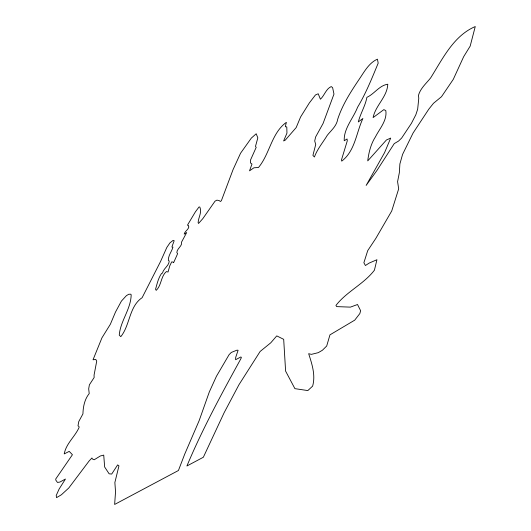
<?xml version="1.0" encoding="UTF-8"?>
<svg xmlns="http://www.w3.org/2000/svg" width="531" height="531" viewBox="0 0 531 531"><rect width="100%" height="100%" fill="white"/><g stroke="black" fill="none" stroke-linecap="round" stroke-linejoin="round"><path stroke-width="0.8" d="M188.027 225.303L188.844 226.883C188.279 229.877 184.801 231.177 184.164 234.138L186.7 232.545L181.489 242.209C182.691 245.972 176.617 248.641 176.85 252.769L177.573 253.413L177.274 254.475L173.843 262.181L173.405 262.666L173.146 262.122L171.705 261.856L169.794 265.805L168.028 272.031L166.429 271.567C160.82 276.107 161.543 285.479 156.207 290.357L155.563 289.216C157.076 283.866 158.311 278.098 161.537 273.485L162.446 273.12C163.468 268.414 169.27 265.593 169.21 260.993L168.334 260.363C168.221 255.391 171.699 251.674 172.953 247.121L172.024 247.121L172.117 246.271L174.181 240.742L173.152 240.351L169.933 242.886L166.82 247.459L160.548 261.504L142.135 297.679C129.046 306.453 130.102 325.231 120.802 336.661L119.256 335.101C120.378 321.049 130.686 309.5 131.17 295.196L130.945 294.214L128.781 294.26L126.405 295.648L121.407 301.104L115.473 312.102L110.382 324.202L101.932 337.855L93.025 359.786L95.799 359.441L96.722 361.133L94.067 375.085L94.133 377.534L89.394 384.816L88.684 388.818L89.215 393.577C84.595 399.266 83.135 406.726 82.929 413.908L78.78 421.521L78.004 425.816L78.986 426.519L79.073 427.501C74.884 436.814 66.116 443.518 64.211 453.925L69.209 451.363L72.428 454.722L55.748 478.982L55.795 480.07L57.448 482.427L59.897 482.062L65.439 479.035L59.1 489.078L56.22 495.476L56.538 497.647L61.437 494.739L68.791 487.976L89.195 460.875L91.956 457.968L92.314 458.937L94.213 459.76L100.352 455.976L103.731 455.113L104.653 467.001L109.127 473.805L111.709 474.05L117.643 464.89L118.957 465.879L114.869 482.513L115.539 491.786L114.636 504.45L178.429 470.506L184.735 454.098L199.158 420.612L209.314 391.958L216.436 376.287L229.087 354.681L231.31 352.425L236.979 350.155L238.094 350.268L235.704 357.396L235.585 359.726L240.895 356.938L241.393 357.482L240.696 359.062C221.487 394.035 202.344 429.148 186.905 465.992L203.353 457.244L224.128 412.726L238.943 384.756L260.124 351.476L270.777 342.8L276.764 335.884L283.687 339.336L285.605 371.109L294.904 388.646L307.827 390.577L312.626 386.13C315.739 375.324 311.996 364 308.657 353.692L311.398 354.363L318.261 352.664L322.383 350.268L326.698 346.006L329.963 334.849L354.721 320.153L359.839 313.569L360.635 310.748L357.522 304.509L350.407 307.13L336.707 306.613L335.924 305.458C346.577 291.619 363.689 284.198 374.415 270.206L376.937 259.725L369.244 263.044L365.408 265.52L363.874 262.745L367.711 250.645L375.822 238.412L391.725 210.986L398.675 188.844L397.586 181.655L399.372 172.535L399.883 163.966L402.578 154.402L413.065 133.049L428.789 109.174L433.475 103.306L441.507 96.702L453.282 79.351L463.656 56.711L470.174 46.117L475.252 26.55C453.514 35.836 442.608 58.895 430.634 77.911C426.214 83.486 420.36 88.352 418.441 95.487L418.78 98.222L417.658 109.253L415.826 114.782L411.445 123.311L401.662 138.027L398.569 141.054L394.248 143.609L376.957 170.444L366.151 185.412L384.59 152.603L390.697 138.087L386.402 140.005L367.737 160.9C368.733 152.649 370.844 143.954 375.43 136.898C379.599 128.641 387.358 120.371 385.805 110.574L383.833 109.638L373.101 117.59C375.463 105.523 387.252 96.868 387.783 84.237C379.366 85.352 374.408 93.927 366.901 97.332C365.315 105.994 360.423 113.508 358.312 121.944L362.899 118.486C356.208 132.856 355.146 150.93 341.738 161.125L341.453 159.977L347.287 140.841L347.055 138.983L344.241 140.748C343.59 128.568 353.414 118.134 357.575 107.242C365.872 93.436 372.012 78.11 378.191 63.156L377.428 59.173C369.543 62.598 364.923 70.623 360.37 77.526C351.509 90.682 342.687 103.976 337.716 119.196C336.608 126.086 331.337 130.195 327.282 135.292C322.934 142.514 317.339 148.992 314.418 156.997L312.918 155.391L315.719 144.492L314.704 140.947L315.653 136.918L323.067 123.491L333.972 94.08L332.612 87.635L331.244 86.573C325.934 88.883 324.534 95.461 320.419 99.211L318.208 93.768L315.434 94.983L309.288 103.014L300.619 116.926L296.179 127.566L285.247 140.164L283.627 140.947L286.952 133.108L286.793 126.922L285.306 126.71L286.368 122.322C271.441 133.148 269.901 153.764 258.511 167.477L253.918 167.803L249.517 170.849L251.979 164.059L250.406 162.864L250.526 160.004L256.201 147.333L255.484 146.39L257.827 137.874L256.201 133.759L251.342 138.087L240.556 153.233L233.069 169.595L221.381 200.691L220.431 201.495L219.091 200.565L216.94 200.147L215.042 201.156L202.829 218.626L198.521 223.478L198.123 222.595C198.355 217.391 202.238 212.261 199.829 207.057L199.039 206.964L195.408 211.836L187.609 224.885L188.027 225.303"/></g></svg>
